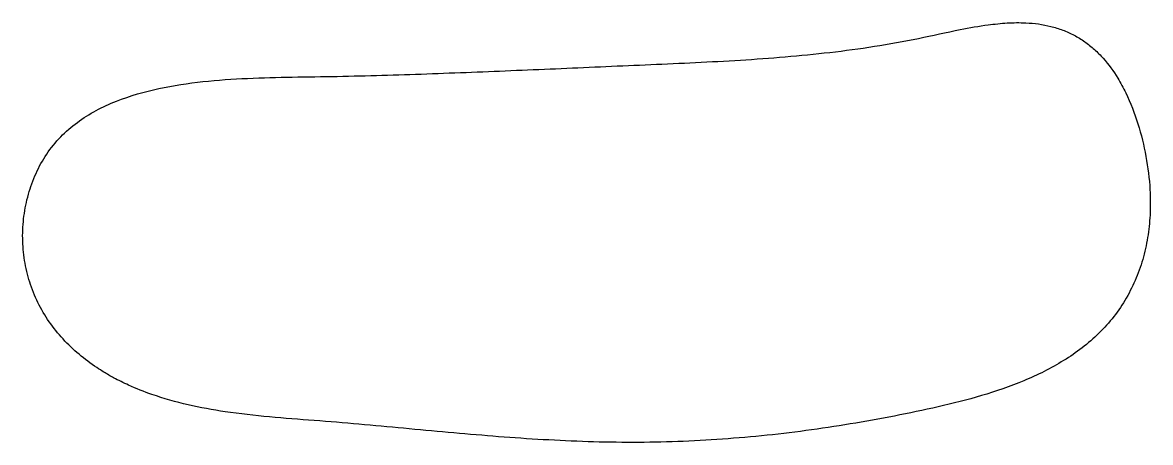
# Model space of a CAD drawing. Header units: millimetres. Extents: x 28 to 178, y 54 to 110.
import ezdxf

# ---------------------------------------------------------------- set-up
doc = ezdxf.new("R2010")
doc.units = ezdxf.units.MM
doc.layers.add('outline', color=7, linetype='Continuous')

msp = doc.modelspace()

# ---------------------------------------------------------------- linework, layer by layer
at = {"layer": 'outline'}
msp.add_open_spline([(38.7, 63.78), (39.12, 63.52), (39.55, 63.27), (40.64, 62.69), (41.3, 62.36), (42.99, 61.59), (44.02, 61.18), (46.64, 60.27), (48.24, 59.82), (51.49, 59.07), (53.13, 58.77), (56.74, 58.23), (58.71, 58.01), (62.66, 57.65), (64.64, 57.5), (68.6, 57.2), (70.58, 57.04), (74.53, 56.69), (76.5, 56.51), (80.46, 56.14), (82.43, 55.95), (86.38, 55.6), (88.36, 55.43), (92.32, 55.11), (94.3, 54.97), (98.26, 54.74), (100.24, 54.64), (104.2, 54.5), (106.19, 54.46), (110.16, 54.44), (112.14, 54.47), (116.11, 54.6), (118.09, 54.7), (122.04, 54.96), (124.02, 55.13), (127.96, 55.52), (129.93, 55.75), (133.86, 56.28), (135.82, 56.57), (139.73, 57.22), (141.68, 57.57), (145.57, 58.33), (147.51, 58.73), (151.38, 59.61), (153.31, 60.09), (157.11, 61.23), (158.99, 61.87), (162.64, 63.4), (164.42, 64.28), (166.94, 65.84), (167.76, 66.4), (169.33, 67.61), (170.07, 68.26), (171.49, 69.64), (172.15, 70.38), (173.36, 71.94), (173.92, 72.76), (174.91, 74.48), (175.35, 75.37), (176.11, 77.2), (176.43, 78.14), (176.95, 80.06), (177.15, 81.04), (177.44, 83), (177.54, 84), (177.62, 85.99), (177.61, 86.99), (177.47, 89.47), (177.29, 90.95), (176.75, 93.88), (176.4, 95.33), (175.51, 98.15), (174.99, 99.53), (174.02, 101.53), (173.67, 102.18), (172.72, 103.74), (172.08, 104.63), (170.98, 105.86), (170.59, 106.25), (169.77, 106.99), (169.34, 107.33), (168.44, 107.97), (167.97, 108.26), (166.99, 108.77), (166.49, 109), (165.46, 109.39), (164.93, 109.56), (163.85, 109.82), (163.31, 109.93), (162.2, 110.08), (161.65, 110.13), (160.26, 110.2), (159.43, 110.19), (157.76, 110.09), (156.92, 110), (154.85, 109.73), (153.61, 109.51), (150.53, 108.9), (148.68, 108.48), (144.89, 107.7), (142.93, 107.35), (139.01, 106.73), (137.04, 106.47), (133.09, 106.01), (131.11, 105.82), (127.15, 105.48), (125.17, 105.34), (121.2, 105.09), (119.22, 104.99), (115.25, 104.79), (113.27, 104.71), (109.31, 104.54), (107.33, 104.45), (103.36, 104.28), (101.38, 104.19), (97.42, 104.02), (95.44, 103.94), (91.47, 103.77), (89.49, 103.69), (85.53, 103.54), (83.54, 103.46), (79.58, 103.32), (77.59, 103.26), (73.63, 103.14), (71.65, 103.09), (67.68, 103.02), (65.69, 102.99), (61.73, 102.92), (59.75, 102.88), (55.79, 102.7), (53.81, 102.56), (49.88, 102.14), (47.92, 101.85), (44.07, 101.02), (42.18, 100.48), (39.43, 99.39), (38.54, 98.98), (36.8, 98.05), (35.97, 97.52), (34.38, 96.36), (33.64, 95.72), (32.28, 94.31), (31.66, 93.55), (30.56, 91.92), (30.09, 91.06), (29.28, 89.27), (28.94, 88.34), (28.41, 86.44), (28.21, 85.47), (27.96, 83.52), (27.9, 82.53), (27.93, 80.56), (28.01, 79.58), (28.32, 77.64), (28.55, 76.68), (29.14, 74.81), (29.51, 73.9), (30.38, 72.13), (30.88, 71.29), (31.99, 69.67), (32.61, 68.9), (33.94, 67.46), (34.65, 66.78), (36.15, 65.51), (36.94, 64.92), (38.07, 64.17), (38.38, 63.97), (38.7, 63.78)], degree=3, knots=[0, 0, 0, 0, 1.483905, 1.483905, 3.706664, 3.706664, 7.035703, 7.035703, 12.025489, 12.025489, 17.032527, 17.032527, 22.977948, 22.977948, 28.930873, 28.930873, 34.884264, 34.884264, 40.83746, 40.83746, 46.790357, 46.790357, 52.742935, 52.742935, 58.695279, 58.695279, 64.647484, 64.647484, 70.599581, 70.599581, 76.551251, 76.551251, 82.49999, 82.49999, 88.446515, 88.446515, 94.392007, 94.392007, 100.337503, 100.337503, 106.283772, 106.283772, 112.232229, 112.232229, 118.185905, 118.185905, 124.136844, 124.136844, 130.068009, 130.068009, 133.039582, 133.039582, 136.00781, 136.00781, 138.973794, 138.973794, 141.941466, 141.941466, 144.914643, 144.914643, 147.894191, 147.894191, 150.879378, 150.879378, 153.868081, 153.868081, 156.857446, 156.857446, 161.335602, 161.335602, 165.794986, 165.794986, 170.217443, 170.217443, 172.432726, 172.432726, 175.713383, 175.713383, 177.369657, 177.369657, 179.02447, 179.02447, 180.679416, 180.679416, 182.336404, 182.336404, 183.99699, 183.99699, 185.66181, 185.66181, 187.330538, 187.330538, 189.834698, 189.834698, 192.345659, 192.345659, 196.116928, 196.116928, 201.779325, 201.779325, 207.738454, 207.738454, 213.700634, 213.700634, 219.663487, 219.663487, 225.624895, 225.624895, 231.583258, 231.583258, 237.537324, 237.537324, 243.487414, 243.487414, 249.437698, 249.437698, 255.388375, 255.388375, 261.339453, 261.339453, 267.290885, 267.290885, 273.24254, 273.24254, 279.194174, 279.194174, 285.145478, 285.145478, 291.09379, 291.09379, 297.035191, 297.035191, 302.962252, 302.962252, 308.856829, 308.856829, 311.816309, 311.816309, 314.768128, 314.768128, 317.710207, 317.710207, 320.648388, 320.648388, 323.593488, 323.593488, 326.55167, 326.55167, 329.511094, 329.511094, 332.466723, 332.466723, 335.418417, 335.418417, 338.366774, 338.366774, 341.313064, 341.313064, 344.258965, 344.258965, 347.205894, 347.205894, 350.154243, 350.154243, 353.103959, 353.103959, 354.220392, 354.220392, 354.220392, 354.220392], dxfattribs=at)

doc.saveas('drawing.dxf')
